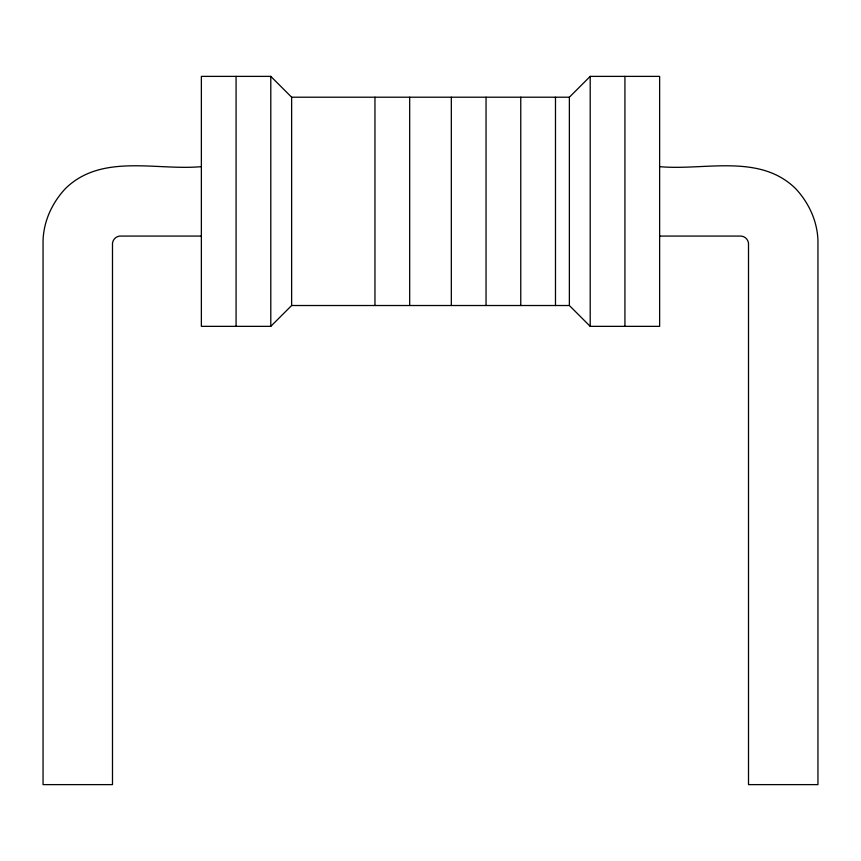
<?xml version="1.0" encoding="UTF-8"?>
<svg xmlns="http://www.w3.org/2000/svg" width="861" height="861" viewBox="0 0 861 861"><rect width="100%" height="100%" fill="white"/><g stroke="black" fill="none" stroke-linecap="round" stroke-linejoin="round"><path stroke-width="1.29" d="M270.795 326.351L291.631 305.515L569.369 305.515L590.205 326.351L659.634 326.351L659.634 76.381L590.205 76.381L569.369 97.207L291.631 97.207L270.795 76.381L201.366 76.381L201.366 326.351L270.795 326.351L270.795 76.381M201.366 166.647C156.541 170.812 101.35 152.946 65.21 188.807C52.037 203.002 43.62 221.255 43.05 240.746L43.05 784.619L112.49 784.619L112.49 245.299C111.833 239.907 116.31 235.419 121.702 236.075L201.366 236.075M659.634 166.647C704.459 170.812 759.65 152.946 795.79 188.807C808.963 203.002 817.38 221.255 817.95 240.746L817.95 784.619L748.51 784.619L748.51 245.299C749.167 239.907 744.69 235.419 739.298 236.075L659.634 236.075M624.925 76.381L624.925 326.351M590.205 76.381L590.205 326.351M569.369 97.207L569.369 305.515M555.485 97.207L555.485 305.515M520.765 97.207L520.765 305.515M486.045 97.207L486.045 305.515M451.325 97.207L451.325 305.515M409.675 97.207L409.675 305.515M374.955 97.207L374.955 305.515M291.631 97.207L291.631 305.515M236.075 76.381L236.075 326.351"/></g></svg>
